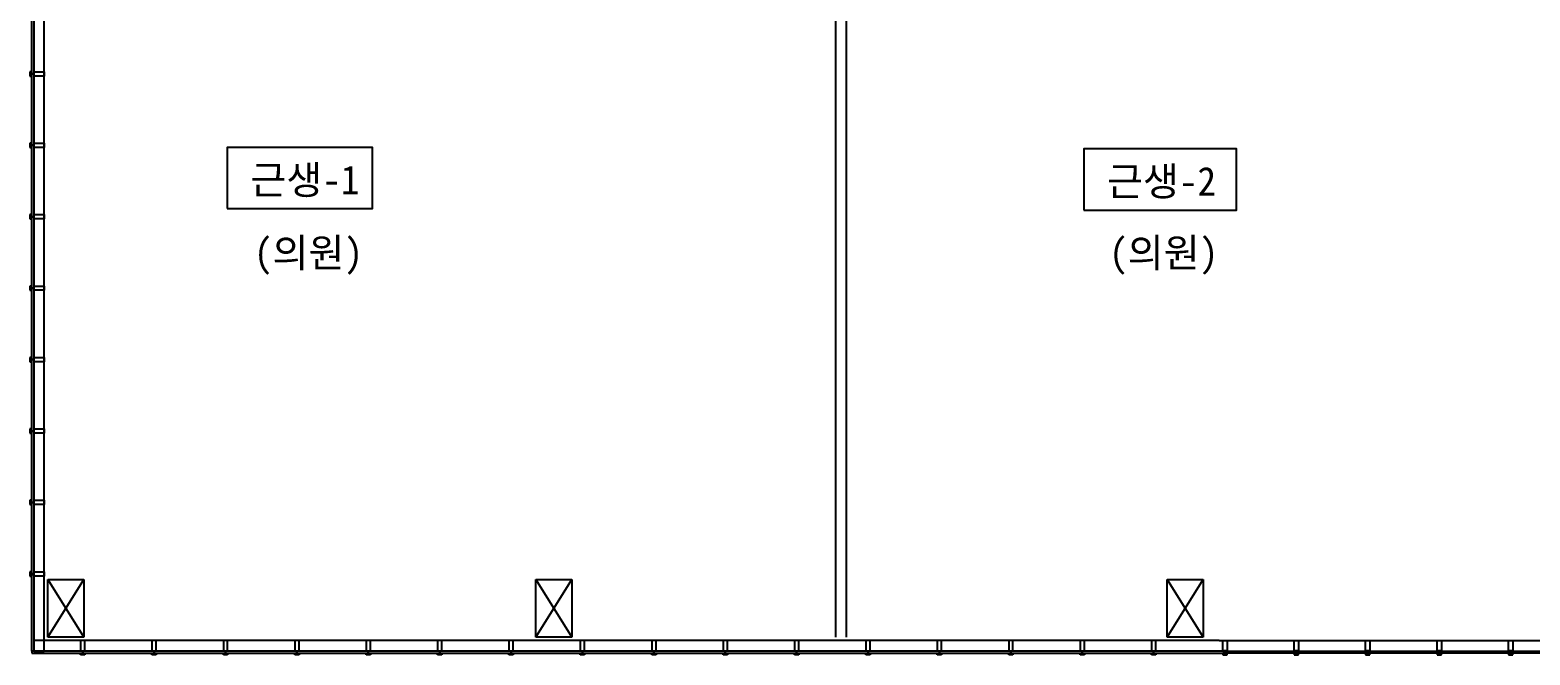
# Model space of a CAD drawing. Header units: millimetres. Extents: x 16332047 to 33387680, y -14835522 to -7015081.
# Drawn here: x 16999909 to 17020814, y -7494771 to -7486065 of the extents above; entities that cross this region are included whole.
import ezdxf
from ezdxf.enums import TextEntityAlignment as Align

# ---------------------------------------------------------------- set-up
doc = ezdxf.new("R2010")
doc.units = ezdxf.units.MM
doc.header["$LTSCALE"] = 300
doc.header["$MEASUREMENT"] = 0
doc.layers.add('arch', color=255, linetype='CONTINUOUS', lineweight=25)
doc.styles.add('돋움체', font='')
doc.styles.get('돋움체').set_extended_font_data('DotumChe')

msp = doc.modelspace()

# ---------------------------------------------------------------- linework, layer by layer
at = {"layer": 'arch'}
for p, q in [((17000109, -7494571, 0), (17000109, -7481621, 0)), ((17011134, -7483871), (17011134, -7494521)), ((17011284, -7483871), (17011284, -7494521)), ((16999934, -7486676), (16999934, -7485681)), ((16999962, -7485681), (16999962, -7486676)), ((16999934, -7486646), (16999909, -7486646)), ((16999909, -7486646), (16999909, -7486706)), ((16999934, -7486706), (16999934, -7486646)), ((16999934, -7487671), (16999934, -7486676)), ((16999934, -7486676), (16999962, -7486676)), ((16999962, -7486676), (16999934, -7486676)), ((16999962, -7486676), (16999962, -7487671)), ((16999968, -7486706), (16999968, -7486646)), ((16999968, -7486646), (17000109, -7486646)), ((17000109, -7486646), (17000109, -7486706)), ((16999909, -7486706), (16999934, -7486706)), ((17000109, -7486706), (16999968, -7486706)), ((16999934, -7487641), (16999909, -7487641)), ((16999909, -7487641), (16999909, -7487701)), ((16999909, -7487701), (16999934, -7487701)), ((16999934, -7487701), (16999934, -7487641)), ((16999934, -7488666), (16999934, -7487671)), ((16999934, -7487671), (16999962, -7487671)), ((16999962, -7487671), (16999934, -7487671)), ((16999962, -7487671), (16999962, -7488666)), ((16999968, -7487701), (16999968, -7487641)), ((16999968, -7487641), (17000109, -7487641)), ((17000109, -7487701), (16999968, -7487701)), ((17000109, -7487641), (17000109, -7487701)), ((16999934, -7488636), (16999909, -7488636)), ((16999909, -7488636), (16999909, -7488696)), ((16999909, -7488696), (16999934, -7488696)), ((16999934, -7488696), (16999934, -7488636)), ((16999934, -7489661), (16999934, -7488666)), ((16999934, -7488666), (16999962, -7488666)), ((16999962, -7488666), (16999934, -7488666)), ((16999962, -7488666), (16999962, -7489661)), ((16999968, -7488696), (16999968, -7488636)), ((16999968, -7488636), (17000109, -7488636)), ((17000109, -7488696), (16999968, -7488696)), ((17000109, -7488636), (17000109, -7488696)), ((16999934, -7489631), (16999909, -7489631)), ((16999909, -7489631), (16999909, -7489691)), ((16999934, -7489691), (16999934, -7489631)), ((16999968, -7489691), (16999968, -7489631)), ((16999968, -7489631), (17000109, -7489631)), ((17000109, -7489631), (17000109, -7489691)), ((16999909, -7489691), (16999934, -7489691)), ((16999934, -7490656), (16999934, -7489661)), ((16999934, -7489661), (16999962, -7489661)), ((16999962, -7489661), (16999934, -7489661)), ((16999962, -7489661), (16999962, -7490656)), ((17000109, -7489691), (16999968, -7489691)), ((16999934, -7490626), (16999909, -7490626)), ((16999909, -7490626), (16999909, -7490686)), ((16999934, -7490686), (16999934, -7490626)), ((16999934, -7491651), (16999934, -7490656)), ((16999934, -7490656), (16999962, -7490656)), ((16999962, -7490656), (16999934, -7490656)), ((16999962, -7490656), (16999962, -7491651)), ((16999968, -7490686), (16999968, -7490626)), ((16999968, -7490626), (17000109, -7490626)), ((17000109, -7490626), (17000109, -7490686)), ((16999909, -7490686), (16999934, -7490686)), ((17000109, -7490686), (16999968, -7490686)), ((16999934, -7491621), (16999909, -7491621)), ((16999909, -7491621), (16999909, -7491681)), ((16999909, -7491681), (16999934, -7491681)), ((16999934, -7491681), (16999934, -7491621)), ((16999934, -7492646), (16999934, -7491651)), ((16999934, -7491651), (16999962, -7491651)), ((16999962, -7491651), (16999934, -7491651)), ((16999962, -7491651), (16999962, -7492646)), ((16999968, -7491681), (16999968, -7491621)), ((16999968, -7491621), (17000109, -7491621)), ((17000109, -7491681), (16999968, -7491681)), ((17000109, -7491621), (17000109, -7491681)), ((16999934, -7492616), (16999909, -7492616)), ((16999909, -7492616), (16999909, -7492676)), ((16999909, -7492676), (16999934, -7492676)), ((16999934, -7492676), (16999934, -7492616)), ((16999934, -7493641), (16999934, -7492646)), ((16999934, -7492646), (16999962, -7492646)), ((16999962, -7492646), (16999934, -7492646)), ((16999962, -7492646), (16999962, -7493641)), ((16999968, -7492676), (16999968, -7492616)), ((16999968, -7492616), (17000109, -7492616)), ((17000109, -7492676), (16999968, -7492676)), ((17000109, -7492616), (17000109, -7492676)), ((16999934, -7493611), (16999909, -7493611)), ((16999909, -7493611), (16999909, -7493671)), ((16999909, -7493671), (16999934, -7493671)), ((16999934, -7493671), (16999934, -7493611)), ((16999962, -7493641), (16999934, -7493641)), ((16999934, -7494718, 0), (16999934, -7493649, 0)), ((16999934, -7493649, 0), (16999962, -7493649, 0)), ((16999962, -7493649, 0), (16999962, -7494718, 0)), ((16999968, -7493671), (16999968, -7493611)), ((16999968, -7493611), (17000109, -7493611)), ((17000109, -7493671), (16999968, -7493671)), ((17000109, -7493611), (17000109, -7493671)), ((17000159, -7493721), (17000659, -7494521)), ((17000159, -7494521), (17000659, -7493721)), ((17000159, -7494521), (17000159, -7493721)), ((17000159, -7493721), (17000659, -7493721)), ((17000659, -7493721), (17000659, -7494521)), ((17006959, -7493721), (17007459, -7494521)), ((17006959, -7494521), (17007459, -7493721)), ((17006959, -7494521), (17006959, -7493721)), ((17006959, -7493721), (17007459, -7493721)), ((17007459, -7493721), (17007459, -7494521)), ((17015759, -7493721), (17016259, -7494521)), ((17015759, -7494521), (17016259, -7493721)), ((17015759, -7494521), (17015759, -7493721)), ((17015759, -7493721), (17016259, -7493721)), ((17016259, -7493721), (17016259, -7494521)), ((17000109, -7494571), (16999962, -7494571)), ((16999962, -7494571), (16999962, -7494718)), ((17016484, -7494571), (17000109, -7494571)), ((17000109, -7494718), (17000109, -7494571)), ((17000659, -7494521), (17000159, -7494521)), ((17000674, -7494571, 0), (17000614, -7494571, 0)), ((17000614, -7494571, 0), (17000614, -7494712, 0)), ((17000674, -7494712, 0), (17000674, -7494571, 0)), ((17001669, -7494571, 0), (17001609, -7494571, 0)), ((17001609, -7494571, 0), (17001609, -7494712, 0)), ((17001669, -7494712, 0), (17001669, -7494571, 0)), ((17002664, -7494571, 0), (17002604, -7494571, 0)), ((17002604, -7494571, 0), (17002604, -7494712, 0)), ((17002664, -7494712, 0), (17002664, -7494571, 0)), ((17003659, -7494571, 0), (17003599, -7494571, 0)), ((17003599, -7494571, 0), (17003599, -7494712, 0)), ((17003659, -7494712, 0), (17003659, -7494571, 0)), ((17004654, -7494571, 0), (17004594, -7494571, 0)), ((17004594, -7494571, 0), (17004594, -7494712, 0)), ((17004654, -7494712, 0), (17004654, -7494571, 0)), ((17005649, -7494571, 0), (17005589, -7494571, 0)), ((17005589, -7494571, 0), (17005589, -7494712, 0)), ((17005649, -7494712, 0), (17005649, -7494571, 0)), ((17006644, -7494571, 0), (17006584, -7494571, 0)), ((17006584, -7494571, 0), (17006584, -7494712, 0)), ((17006644, -7494712, 0), (17006644, -7494571, 0)), ((17007459, -7494521), (17006959, -7494521)), ((17007639, -7494571, 0), (17007579, -7494571, 0)), ((17007579, -7494571, 0), (17007579, -7494712, 0)), ((17007639, -7494712, 0), (17007639, -7494571, 0)), ((17008634, -7494571, 0), (17008574, -7494571, 0)), ((17008574, -7494571, 0), (17008574, -7494712, 0)), ((17008634, -7494712, 0), (17008634, -7494571, 0)), ((17009629, -7494571, 0), (17009569, -7494571, 0)), ((17009569, -7494571, 0), (17009569, -7494712, 0)), ((17009629, -7494712, 0), (17009629, -7494571, 0)), ((17010624, -7494571, 0), (17010564, -7494571, 0)), ((17010564, -7494571, 0), (17010564, -7494712, 0)), ((17010624, -7494712, 0), (17010624, -7494571, 0)), ((17011619, -7494571, 0), (17011559, -7494571, 0)), ((17011559, -7494571, 0), (17011559, -7494712, 0)), ((17011619, -7494712, 0), (17011619, -7494571, 0)), ((17012614, -7494571, 0), (17012554, -7494571, 0)), ((17012554, -7494571, 0), (17012554, -7494712, 0)), ((17012614, -7494712, 0), (17012614, -7494571, 0)), ((17013609, -7494571, 0), (17013549, -7494571, 0)), ((17013549, -7494571, 0), (17013549, -7494712, 0)), ((17013609, -7494712, 0), (17013609, -7494571, 0)), ((17014604, -7494571, 0), (17014544, -7494571, 0)), ((17014544, -7494571, 0), (17014544, -7494712, 0)), ((17014604, -7494712, 0), (17014604, -7494571, 0)), ((17015599, -7494571, 0), (17015539, -7494571, 0)), ((17015539, -7494571, 0), (17015539, -7494712, 0)), ((17015599, -7494712, 0), (17015599, -7494571, 0)), ((17016259, -7494521), (17015759, -7494521)), ((17016484, -7494571), (17024309, -7494571)), ((17016534, -7494571), (17016594, -7494571)), ((17016534, -7494712), (17016534, -7494571)), ((17016594, -7494571), (17016594, -7494712)), ((17017529, -7494571), (17017589, -7494571)), ((17017529, -7494712), (17017529, -7494571)), ((17017589, -7494571), (17017589, -7494712)), ((17018524, -7494571), (17018584, -7494571)), ((17018524, -7494712), (17018524, -7494571)), ((17018584, -7494571), (17018584, -7494712)), ((17019519, -7494571), (17019579, -7494571)), ((17019519, -7494712), (17019519, -7494571)), ((17019579, -7494571), (17019579, -7494712)), ((17020514, -7494571), (17020574, -7494571)), ((17020514, -7494712), (17020514, -7494571)), ((17020574, -7494571), (17020574, -7494712)), ((16999962, -7494718, 0), (16999934, -7494718, 0)), ((17000644, -7494718, 0), (16999934, -7494718, 0)), ((16999934, -7494718, 0), (16999934, -7494746, 0)), ((16999934, -7494746, 0), (17000644, -7494746, 0)), ((16999962, -7494718), (17000109, -7494718)), ((17000614, -7494712, 0), (17000674, -7494712, 0)), ((17000614, -7494746, 0), (17000674, -7494746, 0)), ((17000614, -7494771, 0), (17000614, -7494746, 0)), ((17000674, -7494771, 0), (17000614, -7494771, 0)), ((17000644, -7494746, 0), (17000644, -7494718, 0)), ((17001639, -7494718, 0), (17000644, -7494718, 0)), ((17000644, -7494718, 0), (17000644, -7494746, 0)), ((17000644, -7494746, 0), (17001639, -7494746, 0)), ((17000674, -7494746, 0), (17000674, -7494771, 0)), ((17001609, -7494712, 0), (17001669, -7494712, 0)), ((17001609, -7494746, 0), (17001669, -7494746, 0)), ((17001609, -7494771, 0), (17001609, -7494746, 0)), ((17001669, -7494771, 0), (17001609, -7494771, 0)), ((17002634, -7494718, 0), (17001639, -7494718, 0)), ((17001639, -7494718, 0), (17001639, -7494746, 0)), ((17001639, -7494746, 0), (17001639, -7494718, 0)), ((17001639, -7494746, 0), (17002634, -7494746, 0)), ((17001669, -7494746, 0), (17001669, -7494771, 0)), ((17002604, -7494712, 0), (17002664, -7494712, 0)), ((17002604, -7494746, 0), (17002664, -7494746, 0)), ((17002604, -7494771, 0), (17002604, -7494746, 0)), ((17002664, -7494771, 0), (17002604, -7494771, 0)), ((17003629, -7494718, 0), (17002634, -7494718, 0)), ((17002634, -7494718, 0), (17002634, -7494746, 0)), ((17002634, -7494746, 0), (17002634, -7494718, 0)), ((17002634, -7494746, 0), (17003629, -7494746, 0)), ((17002664, -7494746, 0), (17002664, -7494771, 0)), ((17003599, -7494712, 0), (17003659, -7494712, 0)), ((17003599, -7494746, 0), (17003659, -7494746, 0)), ((17003599, -7494771, 0), (17003599, -7494746, 0)), ((17003659, -7494771, 0), (17003599, -7494771, 0)), ((17004624, -7494718, 0), (17003629, -7494718, 0)), ((17003629, -7494718, 0), (17003629, -7494746, 0)), ((17003629, -7494746, 0), (17003629, -7494718, 0)), ((17003629, -7494746, 0), (17004624, -7494746, 0)), ((17003659, -7494746, 0), (17003659, -7494771, 0)), ((17004594, -7494712, 0), (17004654, -7494712, 0)), ((17004594, -7494746, 0), (17004654, -7494746, 0)), ((17004594, -7494771, 0), (17004594, -7494746, 0)), ((17004654, -7494771, 0), (17004594, -7494771, 0)), ((17005619, -7494718, 0), (17004624, -7494718, 0)), ((17004624, -7494718, 0), (17004624, -7494746, 0)), ((17004624, -7494746, 0), (17004624, -7494718, 0)), ((17004624, -7494746, 0), (17005619, -7494746, 0)), ((17004654, -7494746, 0), (17004654, -7494771, 0)), ((17005589, -7494712, 0), (17005649, -7494712, 0)), ((17005589, -7494746, 0), (17005649, -7494746, 0)), ((17005589, -7494771, 0), (17005589, -7494746, 0)), ((17005649, -7494771, 0), (17005589, -7494771, 0)), ((17006614, -7494718, 0), (17005619, -7494718, 0)), ((17005619, -7494718, 0), (17005619, -7494746, 0)), ((17005619, -7494746, 0), (17005619, -7494718, 0)), ((17005619, -7494746, 0), (17006614, -7494746, 0)), ((17005649, -7494746, 0), (17005649, -7494771, 0)), ((17006584, -7494712, 0), (17006644, -7494712, 0)), ((17006584, -7494746, 0), (17006644, -7494746, 0)), ((17006584, -7494771, 0), (17006584, -7494746, 0)), ((17006644, -7494771, 0), (17006584, -7494771, 0)), ((17007609, -7494718, 0), (17006614, -7494718, 0)), ((17006614, -7494718, 0), (17006614, -7494746, 0)), ((17006614, -7494746, 0), (17006614, -7494718, 0)), ((17006614, -7494746, 0), (17007609, -7494746, 0)), ((17006644, -7494746, 0), (17006644, -7494771, 0)), ((17007579, -7494712, 0), (17007639, -7494712, 0)), ((17007579, -7494746, 0), (17007639, -7494746, 0)), ((17007579, -7494771, 0), (17007579, -7494746, 0)), ((17007639, -7494771, 0), (17007579, -7494771, 0)), ((17008604, -7494718, 0), (17007609, -7494718, 0)), ((17007609, -7494718, 0), (17007609, -7494746, 0)), ((17007609, -7494746, 0), (17007609, -7494718, 0)), ((17007609, -7494746, 0), (17008604, -7494746, 0)), ((17007639, -7494746, 0), (17007639, -7494771, 0)), ((17008574, -7494712, 0), (17008634, -7494712, 0)), ((17008574, -7494746, 0), (17008634, -7494746, 0)), ((17008574, -7494771, 0), (17008574, -7494746, 0)), ((17008634, -7494771, 0), (17008574, -7494771, 0)), ((17009599, -7494718, 0), (17008604, -7494718, 0)), ((17008604, -7494718, 0), (17008604, -7494746, 0)), ((17008604, -7494746, 0), (17008604, -7494718, 0)), ((17008604, -7494746, 0), (17009599, -7494746, 0)), ((17008634, -7494746, 0), (17008634, -7494771, 0)), ((17009569, -7494712, 0), (17009629, -7494712, 0)), ((17009569, -7494746, 0), (17009629, -7494746, 0)), ((17009569, -7494771, 0), (17009569, -7494746, 0)), ((17009629, -7494771, 0), (17009569, -7494771, 0)), ((17010594, -7494718, 0), (17009599, -7494718, 0)), ((17009599, -7494718, 0), (17009599, -7494746, 0)), ((17009599, -7494746, 0), (17009599, -7494718, 0)), ((17009599, -7494746, 0), (17010594, -7494746, 0)), ((17009629, -7494746, 0), (17009629, -7494771, 0)), ((17010564, -7494712, 0), (17010624, -7494712, 0)), ((17010564, -7494746, 0), (17010624, -7494746, 0)), ((17010564, -7494771, 0), (17010564, -7494746, 0)), ((17010624, -7494771, 0), (17010564, -7494771, 0)), ((17011589, -7494718, 0), (17010594, -7494718, 0)), ((17010594, -7494718, 0), (17010594, -7494746, 0)), ((17010594, -7494746, 0), (17010594, -7494718, 0)), ((17010594, -7494746, 0), (17011589, -7494746, 0)), ((17010624, -7494746, 0), (17010624, -7494771, 0)), ((17011559, -7494712, 0), (17011619, -7494712, 0)), ((17011559, -7494746, 0), (17011619, -7494746, 0)), ((17011559, -7494771, 0), (17011559, -7494746, 0)), ((17011619, -7494771, 0), (17011559, -7494771, 0)), ((17012584, -7494718, 0), (17011589, -7494718, 0)), ((17011589, -7494718, 0), (17011589, -7494746, 0)), ((17011589, -7494746, 0), (17011589, -7494718, 0)), ((17011589, -7494746, 0), (17012584, -7494746, 0)), ((17011619, -7494746, 0), (17011619, -7494771, 0)), ((17012554, -7494712, 0), (17012614, -7494712, 0)), ((17012554, -7494746, 0), (17012614, -7494746, 0)), ((17012554, -7494771, 0), (17012554, -7494746, 0)), ((17012614, -7494771, 0), (17012554, -7494771, 0)), ((17013579, -7494718, 0), (17012584, -7494718, 0)), ((17012584, -7494718, 0), (17012584, -7494746, 0)), ((17012584, -7494746, 0), (17012584, -7494718, 0)), ((17012584, -7494746, 0), (17013579, -7494746, 0)), ((17012614, -7494746, 0), (17012614, -7494771, 0)), ((17013549, -7494712, 0), (17013609, -7494712, 0)), ((17013549, -7494746, 0), (17013609, -7494746, 0)), ((17013549, -7494771, 0), (17013549, -7494746, 0)), ((17013609, -7494771, 0), (17013549, -7494771, 0)), ((17014574, -7494718, 0), (17013579, -7494718, 0)), ((17013579, -7494718, 0), (17013579, -7494746, 0)), ((17013579, -7494746, 0), (17013579, -7494718, 0)), ((17013579, -7494746, 0), (17014574, -7494746, 0)), ((17013609, -7494746, 0), (17013609, -7494771, 0)), ((17014544, -7494712, 0), (17014604, -7494712, 0)), ((17014544, -7494746, 0), (17014604, -7494746, 0)), ((17014544, -7494771, 0), (17014544, -7494746, 0)), ((17014604, -7494771, 0), (17014544, -7494771, 0)), ((17015569, -7494718, 0), (17014574, -7494718, 0)), ((17014574, -7494718, 0), (17014574, -7494746, 0)), ((17014574, -7494746, 0), (17014574, -7494718, 0)), ((17014574, -7494746, 0), (17015569, -7494746, 0)), ((17014604, -7494746, 0), (17014604, -7494771, 0)), ((17015539, -7494712, 0), (17015599, -7494712, 0)), ((17015539, -7494746, 0), (17015599, -7494746, 0)), ((17015539, -7494771, 0), (17015539, -7494746, 0)), ((17015599, -7494771, 0), (17015539, -7494771, 0)), ((17016564, -7494718), (17015569, -7494718)), ((17015569, -7494718), (17015569, -7494746)), ((17015569, -7494746, 0), (17015569, -7494718, 0)), ((17015569, -7494746), (17016564, -7494746)), ((17015599, -7494746, 0), (17015599, -7494771, 0)), ((17016594, -7494712), (17016534, -7494712)), ((17016594, -7494746), (17016534, -7494746)), ((17016534, -7494746), (17016534, -7494771)), ((17016534, -7494771), (17016594, -7494771)), ((17016564, -7494746), (17016564, -7494718)), ((17016564, -7494718), (17017559, -7494718)), ((17016564, -7494746), (17016564, -7494718)), ((17017559, -7494746), (17016564, -7494746)), ((17016594, -7494771), (17016594, -7494746)), ((17017589, -7494712), (17017529, -7494712)), ((17017589, -7494746), (17017529, -7494746)), ((17017529, -7494746), (17017529, -7494771)), ((17017529, -7494771), (17017589, -7494771)), ((17017559, -7494718), (17017559, -7494746)), ((17017559, -7494718), (17018554, -7494718)), ((17017559, -7494746), (17017559, -7494718)), ((17018554, -7494746), (17017559, -7494746)), ((17017589, -7494771), (17017589, -7494746)), ((17018584, -7494712), (17018524, -7494712)), ((17018584, -7494746), (17018524, -7494746)), ((17018524, -7494746), (17018524, -7494771)), ((17018524, -7494771), (17018584, -7494771)), ((17018554, -7494718), (17018554, -7494746)), ((17018554, -7494718), (17019549, -7494718)), ((17018554, -7494746), (17018554, -7494718)), ((17019549, -7494746), (17018554, -7494746)), ((17018584, -7494771), (17018584, -7494746)), ((17019579, -7494712), (17019519, -7494712)), ((17019579, -7494746), (17019519, -7494746)), ((17019519, -7494746), (17019519, -7494771)), ((17019519, -7494771), (17019579, -7494771)), ((17019549, -7494718), (17019549, -7494746)), ((17019549, -7494718), (17020544, -7494718)), ((17019549, -7494746), (17019549, -7494718)), ((17020544, -7494746), (17019549, -7494746)), ((17019579, -7494771), (17019579, -7494746)), ((17020574, -7494712), (17020514, -7494712)), ((17020574, -7494746), (17020514, -7494746)), ((17020514, -7494746), (17020514, -7494771)), ((17020514, -7494771), (17020574, -7494771)), ((17020544, -7494718), (17020544, -7494746)), ((17020544, -7494718), (17021539, -7494718)), ((17020544, -7494746), (17020544, -7494718)), ((17021539, -7494746), (17020544, -7494746)), ((17020574, -7494771), (17020574, -7494746))]:
    msp.add_line(p, q, dxfattribs=at)
for points in [[(17002658, -7488552), (17004682, -7488552), (17004682, -7487701), (17002658, -7487701)], [(17014596, -7488572), (17016722, -7488572), (17016722, -7487721), (17014596, -7487721)]]:
    msp.add_lwpolyline(points, close=True, dxfattribs=at)

# ---------------------------------------------------------------- texts
at = {"layer": 'arch', "style": '돋움체'}
for s, p in [('근생-1', (17003739, -7488352)), ('근생-2', (17015678, -7488372)), ('(의원)', (17003790, -7489368)), ('(의원)', (17015709, -7489368))]:
    msp.add_text(s, height=400, dxfattribs=at).set_placement(p, align=Align.CENTER)

doc.saveas('drawing.dxf')
